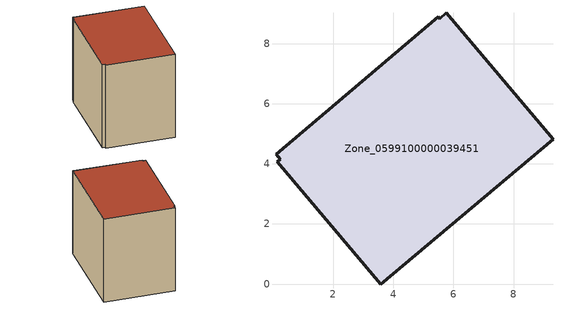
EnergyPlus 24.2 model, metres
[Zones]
Zone_0599100000039451
 floor ground (C_G): 5.76,9.02 9.31,4.82 3.58,0 0.14,4.07 0.24,4.16 0.1,4.33 5.5,8.88 5.55,8.83 z0
 wall outside (C_F): 5.5,8.88 0.1,4.33 0.24,4.16 0.14,4.07 3.58,0 9.31,4.82 5.76,9.02 5.55,8.83 5.5,8.88 z0:6.96
 roof outside (C_R): 9.31,4.82 5.76,9.02 5.55,8.83 5.5,8.88 0.1,4.33 0.24,4.16 0.14,4.07 3.58,0 z6.96
[BUILDING]
Pand.0599100000039451: North Axis=0; Terrain=City; Loads Convergence Tolerance Value=0.04; Temperature Convergence Tolerance Value=0.4; Solar Distribution=FullExterior; Maximum Number of Warmup Days=25; Minimum Number of Warmup Days=1
[Site:Location]
Rotterdam.The.Hague.AP_ZH_NLD Design_Conditions: Latitude=51.96; Longitude=4.45; Time Zone=1; Elevation=-4.5
[SITE:GROUNDTEMPERATURE:BUILDINGSURFACE]
18, 18, 18, 18, 18, 18, 18, 18, 18, 18, 18, 18
[MATERIAL] Thermal Absorptance=0.9; Solar Absorptance=0.7; Visible Absorptance=0.7
Name | Roughness | Thickness | Conductivity | Density | Specific Heat
G.TC.1946 | MediumSmooth | 0.15 | 1 | 540 | 1210
F.TC.1946 | Rough | 0.3 | 0.857143 | 1920 | 840
R.TC.1946 | MediumRough | 0.2 | 0.909091 | 1500 | 1000
[CONSTRUCTION]
C_G: G.TC.1946
C_F: F.TC.1946
C_R: R.TC.1946
[ZONE]
Zone_0599100000039451: Type=1; Multiplier=1; Ceiling Height=Autocalculate; Volume=Autocalculate; Floor Area=autocalculate; Part of Total Floor Area=Yes
[ZONEINFILTRATION:DESIGNFLOWRATE]
Infil_Zone_0599100000039451: Zone or ZoneList or Space or SpaceList=Zone_0599100000039451; Schedule=AlwaysOn; Design Flow Rate Calculation Method=Flow/Area; Flow Rate per Floor Area=0.003; Constant Term Coefficient=1; Temperature Term Coefficient=0; Velocity Term Coefficient=0; Velocity Squared Term Coefficient=0
[HVACTEMPLATE:ZONE:IDEALLOADSAIRSYSTEM]
Zone_0599100000039451: Maximum Heating Supply Air Temperature=50; Minimum Cooling Supply Air Temperature=13; Maximum Heating Supply Air Humidity Ratio=0.0156; Minimum Cooling Supply Air Humidity Ratio=0.0077; Heating Limit=NoLimit; Cooling Limit=NoLimit; Dehumidification Control Type=ConstantSensibleHeatRatio; Cooling Sensible Heat Ratio=0.7; Dehumidification Setpoint=60; Humidification Control Type=None; Humidification Setpoint=30; Outdoor Air Method=None; Outdoor Air Flow Rate per Person=0.00944; Outdoor Air Flow Rate per Zone Floor Area=0; Outdoor Air Flow Rate per Zone=0; Demand Controlled Ventilation Type=None; Outdoor Air Economizer Type=NoEconomizer; Heat Recovery Type=None; Sensible Heat Recovery Effectiveness=0.7; Latent Heat Recovery Effectiveness=0.65
[ZONECONTROL:THERMOSTAT]
ThermostatControl_Zone_0599100000039451: Zone or ZoneList=Zone_0599100000039451; Control Type Schedule=DualSetpointControlType; Control 1=Thermostat_Zone_0599100000039451; Temperature Difference Between Cutout And Setpoint=0
[THERMOSTATSETPOINT:DUALSETPOINT]
Thermostat_Zone_0599100000039451: Heating Setpoint Temperature Schedule=HeatingSetpoint_Zone_0599100000039451; Cooling Setpoint Temperature Schedule=CoolingSetpoint_Zone_0599100000039451
[SCHEDULE:COMPACT]
HeatingSetpoint_Zone_0599100000039451: Through: 12/31, For: AllDays, Until: 24:00, 21
CoolingSetpoint_Zone_0599100000039451: Through: 12/31, For: AllDays, Until: 24:00, 24
DualSetpointControlType: Through: 12/31, For: AllDays, Until: 24:00, 4
AlwaysOn: Through: 12/31, For: AllDays, Until: 24:00, 1
